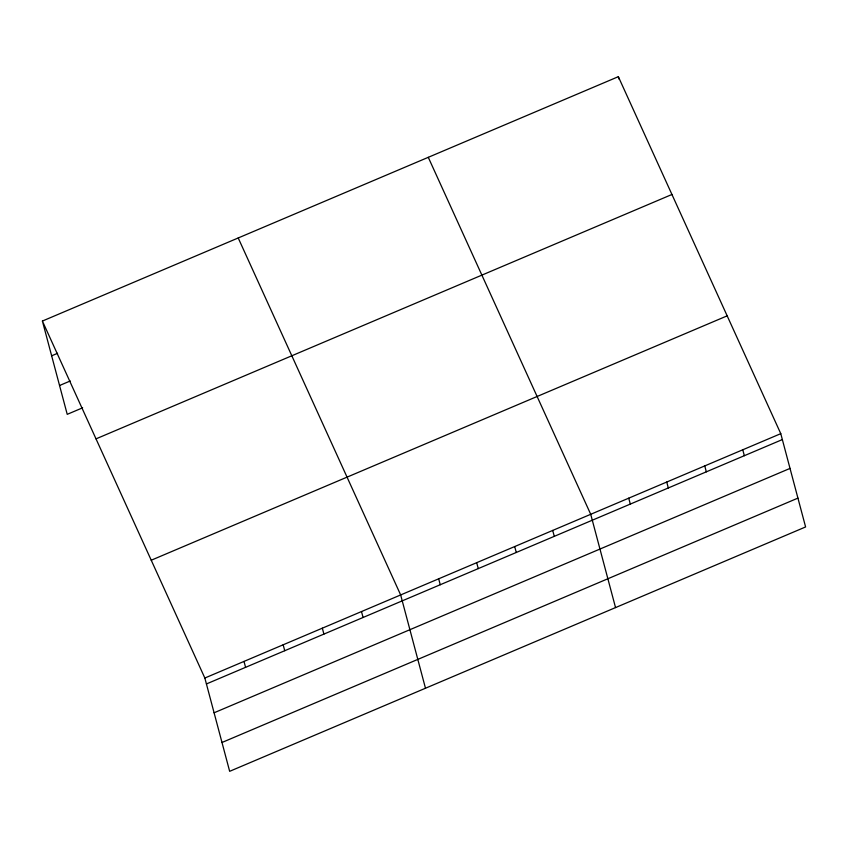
<?xml version="1.0" encoding="UTF-8"?>
<svg xmlns="http://www.w3.org/2000/svg" width="848" height="848" viewBox="0 0 848 848"><rect width="100%" height="100%" fill="white"/><g stroke="black" fill="none" stroke-linecap="round" stroke-linejoin="round"><path stroke-width="1.27" d="M42.4 321.053L618.34 76.68L780.775 433.657L805.6 526.947L229.66 771.32L204.845 678.029L42.4 321.053L67.225 414.343L82.648 407.803M51.643 355.81L57.579 353.287M59.551 385.511L70.236 380.985M96.004 438.861L671.945 194.478M151.23 560.231L727.171 315.848M204.845 678.029L780.775 433.657M206.414 683.954L782.354 439.571M214.088 712.786L790.029 468.403M221.996 742.488L797.926 498.115M428.282 157.325L590.717 514.301L615.542 607.592M238.214 237.97L400.659 594.946L425.484 688.237M742.763 449.779L744.343 455.705M618.34 76.68L618.966 79.044M704.752 465.912L706.331 471.827M666.74 482.046L668.319 487.96M628.728 498.168L630.308 504.094M552.705 530.424L554.285 536.349M514.694 546.557L516.273 552.472M476.682 562.69L478.261 568.605M438.67 578.813L440.25 584.738M361.492 611.567L363.071 617.482M322.335 628.177L323.904 634.103M283.168 644.798L284.737 650.713M244.001 661.419L245.581 667.334"/></g></svg>
